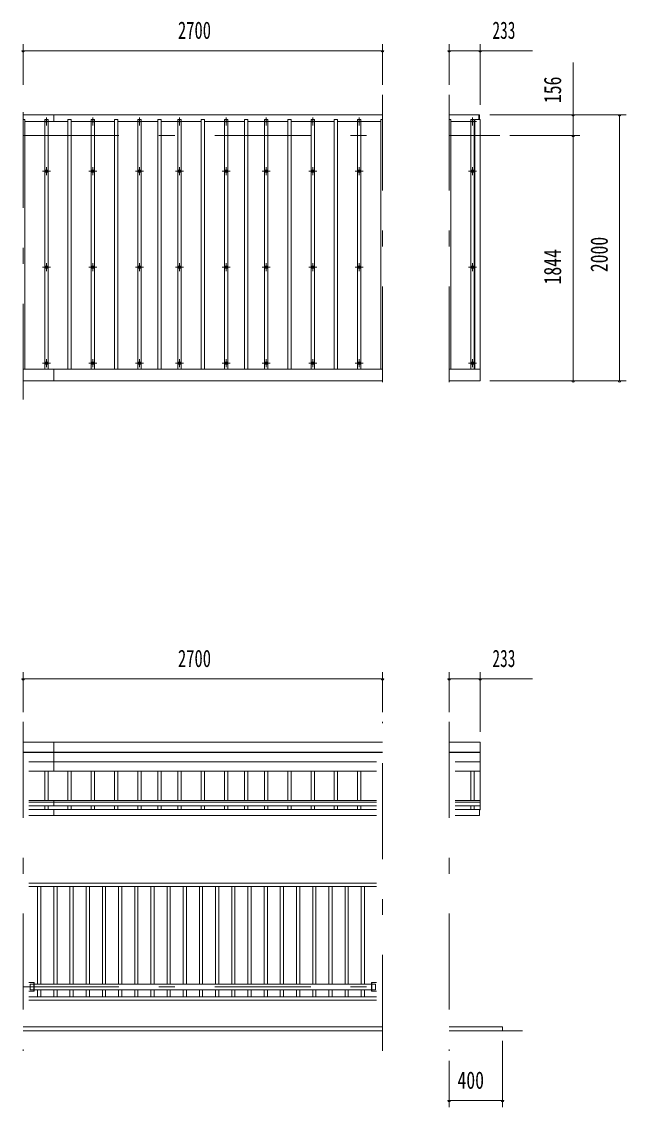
# Model space of a CAD drawing. Units: millimetres, scale not verified. Extents: x -26655 to 26659, y -10500 to 10500.
# Drawn here: x -9128 to -4588, y 1220 to 9377 of the extents above; entities that cross this region are included whole.
import ezdxf
from ezdxf.enums import TextEntityAlignment as Align

# ---------------------------------------------------------------- set-up
doc = ezdxf.new("R2010")
doc.units = ezdxf.units.MM
doc.header["$LTSCALE"] = 60
doc.linetypes.add('USER3', pattern=[24, 12, -5, 2, -5])
for name, color, linetype, lineweight in [('0-2_1-05BOLD', 7, 'Continuous', 18), ('0-3_1-25CENTER', 3, 'USER3', 18), ('0-4_1-45THIN', 4, 'Continuous', 18), ('0-5_1-55DIM', 3, 'Continuous', 18)]:
    doc.layers.add(name, color=color, linetype=linetype, lineweight=lineweight)
doc.styles.add('ＭＳ ゴシック', font='')
doc.styles.get('ＭＳ ゴシック').set_extended_font_data('MS Gothic')

msp = doc.modelspace()

# ---------------------------------------------------------------- linework, layer by layer
at = {"layer": '0-2_1-05BOLD'}
for p, q in [((-6417.91, 8677.67), (-9117.91, 8677.67)), ((-8887.91, 8677.67), (-8887.91, 8626.18)), ((-5689.91, 8677.67), (-5917.91, 8677.67)), ((-5694.91, 8677.67), (-5694.91, 8641.19)), ((-5689.91, 8641.19), (-5689.91, 8677.67)), ((-9117.92, 6765.11), (-6417.91, 6765.11)), ((-8887.91, 6765.11), (-8887.91, 6677.67)), ((-5917.91, 6765.11), (-5684.91, 6765.11)), ((-6417.91, 6677.67), (-9117.92, 6677.67)), ((-6417.91, 3963.67), (-9117.91, 3963.67)), ((-8887.91, 3963.67), (-8887.91, 3745.48)), ((-9117.91, 3888.53), (-6417.91, 3888.53)), ((-6417.91, 3884.46), (-9117.91, 3884.46)), ((-5917.91, 3888.53), (-5684.91, 3888.53)), ((-5684.91, 3884.46), (-5917.91, 3884.46)), ((-9073.36, 3814.97), (-6462.46, 3814.97)), ((-5873.36, 3814.97), (-5684.91, 3814.97)), ((-6462.46, 3745.48), (-9073.36, 3745.48)), ((-5684.91, 3745.48), (-5873.36, 3745.48)), ((-9073.36, 3523.86), (-6462.46, 3523.86)), ((-6462.46, 3513.43), (-9073.36, 3513.43)), ((-8887.91, 3523.86), (-8887.91, 3483.82)), ((-5873.36, 3523.86), (-5684.91, 3523.86)), ((-5684.91, 3513.43), (-5873.36, 3513.43)), ((-9073.36, 3483.82), (-6462.46, 3483.82)), ((-6462.46, 3457.49), (-9073.36, 3457.49)), ((-8887.91, 3457.49), (-8887.91, 3412.49)), ((-5873.36, 3483.82), (-5684.91, 3483.82)), ((-5689.91, 3454.91), (-5684.91, 3454.91)), ((-9073.36, 3412.49), (-6462.46, 3412.49)), ((-9073.36, 2904.67), (-6462.46, 2904.67)), ((-6462.46, 2879.67), (-9073.36, 2879.67)), ((-9036.56, 2091.67), (-9036.56, 2157.67)), ((-9033.36, 2146.02), (-6502.45, 2146.02)), ((-6502.45, 2157.67), (-6502.45, 2091.67)), ((-6502.45, 2157.67), (-6462.45, 2157.67)), ((-6499.26, 2091.67), (-6499.26, 2157.67)), ((-9073.36, 2049.67), (-6462.46, 2049.67)), ((-9036.56, 2103.32), (-9065.41, 2103.32)), ((-6502.45, 2103.32), (-9033.36, 2103.32)), ((-6502.45, 2091.67), (-6462.45, 2091.67)), ((-6462.46, 2024.67), (-9073.36, 2024.67)), ((-9117.91, 1824.67), (-6417.91, 1824.67)), ((-6417.91, 1794.67), (-9117.91, 1794.67)), ((-5367.91, 1794.67), (-5917.91, 1794.67))]:
    msp.add_line(p, q, dxfattribs=at)
for points in [[(-5684.91, 8641.19), (-5684.91, 6677.67), (-5917.91, 6677.67)], [(-5724.91, 6765.11), (-5724.91, 8641.19), (-5684.91, 8641.19)], [(-5684.91, 3454.91), (-5684.91, 3963.67), (-5917.91, 3963.67)], [(-5873.36, 3412.49), (-5689.91, 3412.49), (-5689.91, 3457.49), (-5873.36, 3457.49)], [(-9073.35, 2157.67), (-9033.36, 2157.67), (-9033.36, 2091.67), (-9073.35, 2091.67)], [(-9065.41, 2103.32), (-9065.41, 2146.02), (-9036.56, 2146.02)], [(-6499.26, 2146.02), (-6470.41, 2146.02), (-6470.41, 2103.32), (-6499.26, 2103.32)], [(-5917.91, 1824.67), (-5517.91, 1824.67), (-5517.91, 1794.67)]]:
    msp.add_lwpolyline(points, dxfattribs=at)
for centre in [(-8942.91, 8254.17), (-8592.91, 8254.17), (-8242.91, 8254.17), (-7942.91, 8254.17), (-7592.91, 8254.17), (-7292.91, 8254.17), (-6942.91, 8254.17), (-6592.91, 8254.17), (-5742.9, 8254.17), (-8942.91, 7532.51), (-8592.91, 7532.51), (-8242.91, 7532.51), (-7942.91, 7532.51), (-7592.91, 7532.51), (-7292.91, 7532.51), (-6942.91, 7532.51), (-6592.91, 7532.51), (-5742.9, 7532.51), (-8942.91, 6810.85), (-8592.91, 6810.85), (-8242.91, 6810.85), (-7942.91, 6810.85), (-7592.91, 6810.85), (-7292.91, 6810.85), (-6942.91, 6810.85), (-6592.91, 6810.85), (-5742.9, 6810.85)]:
    msp.add_circle(centre, 10, dxfattribs=at)
for centre, start, end in [((-8942.91, 8616.22), 46.39838, 133.60162), ((-8942.91, 8637.22), 226.3961, 313.6039), ((-8592.91, 8616.22), 46.39838, 133.60162), ((-8592.91, 8637.22), 226.3961, 313.6039), ((-8242.91, 8616.22), 46.39838, 133.60162), ((-8242.91, 8637.22), 226.3961, 313.6039), ((-7942.91, 8616.22), 46.39838, 133.60162), ((-7942.91, 8637.22), 226.3961, 313.6039), ((-7592.91, 8616.22), 46.39838, 133.60162), ((-7592.91, 8637.22), 226.3961, 313.6039), ((-7292.91, 8616.22), 46.39838, 133.60162), ((-7292.91, 8637.22), 226.3961, 313.6039), ((-6942.91, 8616.22), 46.39838, 133.60162), ((-6942.91, 8637.22), 226.3961, 313.6039), ((-6592.91, 8616.22), 46.39838, 133.60162), ((-6592.91, 8637.22), 226.3961, 313.6039), ((-5742.9, 8616.22), 46.39838, 133.60162), ((-5742.9, 8637.22), 226.3961, 313.6039)]:
    msp.add_arc(centre, 14.5, start, end, dxfattribs=at)
at = {"layer": '0-3_1-25CENTER'}
for p, q in [((-9117.91, 6537.67), (-9117.91, 8827.67)), ((-6417.91, 8827.67), (-6417.91, 6537.67)), ((-5917.91, 8827.67), (-5917.91, 6537.67)), ((-8942.91, 8596.72), (-8942.91, 8656.72)), ((-8592.91, 8656.72), (-8592.91, 8596.72)), ((-8242.91, 8596.72), (-8242.91, 8656.72)), ((-7942.91, 8656.72), (-7942.91, 8596.72)), ((-7592.91, 8656.72), (-7592.91, 8596.72)), ((-7292.91, 8656.72), (-7292.91, 8596.72)), ((-6942.91, 8596.72), (-6942.91, 8656.72)), ((-6592.91, 8656.72), (-6592.91, 8596.72)), ((-5742.9, 8656.72), (-5742.9, 8596.72)), ((-8972.91, 8626.72), (-8912.91, 8626.72)), ((-8562.91, 8626.72), (-8622.91, 8626.72)), ((-8272.91, 8626.72), (-8212.91, 8626.72)), ((-7972.91, 8626.72), (-7912.91, 8626.72)), ((-7562.91, 8626.72), (-7622.91, 8626.72)), ((-7262.91, 8626.72), (-7322.91, 8626.72)), ((-6972.91, 8626.72), (-6912.91, 8626.72)), ((-6562.91, 8626.72), (-6622.91, 8626.72)), ((-5712.9, 8626.72), (-5772.91, 8626.72)), ((-9117.91, 8521.68), (-6417.91, 8521.68)), ((-5917.91, 8521.68), (-5537.91, 8521.68)), ((-8912.91, 8254.17), (-8972.91, 8254.17)), ((-8942.91, 8224.17), (-8942.91, 8284.17)), ((-8622.91, 8254.17), (-8562.91, 8254.17)), ((-8592.91, 8284.17), (-8592.91, 8224.17)), ((-8212.91, 8254.17), (-8272.91, 8254.17)), ((-8242.91, 8224.17), (-8242.91, 8284.17)), ((-7912.91, 8254.17), (-7972.91, 8254.17)), ((-7942.91, 8224.17), (-7942.91, 8284.17)), ((-7562.91, 8254.17), (-7622.91, 8254.17)), ((-7592.91, 8284.17), (-7592.91, 8224.17)), ((-7262.91, 8254.17), (-7322.91, 8254.17)), ((-7292.91, 8224.17), (-7292.91, 8284.17)), ((-6912.91, 8254.17), (-6972.91, 8254.17)), ((-6942.91, 8224.17), (-6942.91, 8284.17)), ((-6622.91, 8254.17), (-6562.91, 8254.17)), ((-6592.91, 8284.17), (-6592.91, 8224.17)), ((-5712.9, 8254.17), (-5772.91, 8254.17)), ((-5742.9, 8284.17), (-5742.9, 8224.17)), ((-8912.91, 7532.51), (-8972.91, 7532.51)), ((-8942.91, 7562.51), (-8942.91, 7502.51)), ((-8622.91, 7532.51), (-8562.91, 7532.51)), ((-8592.91, 7502.51), (-8592.91, 7562.51)), ((-8272.91, 7532.51), (-8212.91, 7532.51)), ((-8242.91, 7562.51), (-8242.91, 7502.51)), ((-7972.91, 7532.51), (-7912.91, 7532.51)), ((-7942.91, 7502.51), (-7942.91, 7562.51)), ((-7622.91, 7532.51), (-7562.91, 7532.51)), ((-7592.91, 7562.51), (-7592.91, 7502.51)), ((-7262.91, 7532.51), (-7322.91, 7532.51)), ((-7292.91, 7502.51), (-7292.91, 7562.51)), ((-6972.91, 7532.51), (-6912.91, 7532.51)), ((-6942.91, 7562.51), (-6942.91, 7502.51)), ((-6622.91, 7532.51), (-6562.91, 7532.51)), ((-6592.91, 7502.51), (-6592.91, 7562.51)), ((-5772.91, 7532.51), (-5712.9, 7532.51)), ((-5742.9, 7562.51), (-5742.9, 7502.51)), ((-8912.91, 6810.85), (-8972.91, 6810.85)), ((-8942.91, 6840.85), (-8942.91, 6780.85)), ((-8622.91, 6810.85), (-8562.91, 6810.85)), ((-8592.91, 6780.85), (-8592.91, 6840.85)), ((-8212.91, 6810.85), (-8272.91, 6810.85)), ((-8242.91, 6840.85), (-8242.91, 6780.85)), ((-7972.91, 6810.85), (-7912.91, 6810.85)), ((-7942.91, 6780.85), (-7942.91, 6840.85)), ((-7562.91, 6810.85), (-7622.91, 6810.85)), ((-7592.91, 6840.85), (-7592.91, 6780.85)), ((-7262.91, 6810.85), (-7322.91, 6810.85)), ((-7292.91, 6780.85), (-7292.91, 6840.85)), ((-6912.91, 6810.85), (-6972.91, 6810.85)), ((-6942.91, 6840.85), (-6942.91, 6780.85)), ((-6562.91, 6810.85), (-6622.91, 6810.85)), ((-6592.91, 6840.85), (-6592.91, 6780.85)), ((-5712.9, 6810.85), (-5772.91, 6810.85)), ((-5742.9, 6840.85), (-5742.9, 6780.85)), ((-9117.91, 4114.67), (-9117.91, 1644.67)), ((-6417.91, 1644.67), (-6417.91, 4114.67)), ((-5917.91, 4114.67), (-5917.91, 1644.67)), ((-9117.9, 2124.67), (-6417.91, 2124.67))]:
    msp.add_line(p, q, dxfattribs=at)
at = {"layer": '0-4_1-45THIN'}
for p, q in [((-9105.41, 8626.18), (-8955.41, 8626.18)), ((-8955.41, 8641.19), (-8955.41, 6765.11)), ((-8930.41, 8626.18), (-8780.41, 8626.18)), ((-8780.41, 8641.19), (-8780.41, 6765.11)), ((-8755.41, 8626.18), (-8605.41, 8626.18)), ((-8605.41, 8641.19), (-8605.41, 6765.11)), ((-8580.41, 8626.18), (-8430.41, 8626.18)), ((-8430.41, 8641.19), (-8430.41, 6765.11)), ((-8405.41, 8626.18), (-8255.41, 8626.18)), ((-8255.41, 8641.19), (-8255.41, 6765.11)), ((-8230.41, 8626.18), (-8105.41, 8626.18)), ((-8105.41, 8641.19), (-8105.41, 6765.11)), ((-8080.41, 8626.18), (-7955.41, 8626.18)), ((-7955.41, 8641.19), (-7955.41, 6765.11)), ((-7930.41, 8626.18), (-7780.41, 8626.18)), ((-7780.41, 8641.19), (-7780.41, 6765.11)), ((-7755.41, 8626.18), (-7605.41, 8626.18)), ((-7605.41, 8641.19), (-7605.41, 6765.11)), ((-7580.41, 8626.18), (-7455.41, 8626.18)), ((-7455.41, 8641.19), (-7455.41, 6765.11)), ((-7430.41, 8626.18), (-7305.41, 8626.18)), ((-7305.41, 8641.19), (-7305.41, 6765.11)), ((-7280.41, 8626.18), (-7130.41, 8626.18)), ((-7130.41, 8641.19), (-7130.41, 6765.11)), ((-7105.41, 8626.18), (-6955.41, 8626.18)), ((-6955.41, 8641.19), (-6955.41, 6765.11)), ((-6930.41, 8626.18), (-6780.41, 8626.18)), ((-6780.41, 8641.19), (-6780.41, 6765.11)), ((-6755.41, 8626.18), (-6605.41, 8626.18)), ((-6605.41, 8641.19), (-6605.41, 6765.11)), ((-6580.41, 8626.18), (-6430.41, 8626.18)), ((-6430.4, 8641.19), (-6430.4, 6765.11)), ((-6417.91, 8641.19), (-6430.4, 8641.19)), ((-5905.41, 8626.18), (-5755.41, 8626.18)), ((-5755.41, 6765.11), (-5755.41, 8641.19)), ((-5730.4, 8626.18), (-5724.91, 8626.18)), ((-8955.41, 3523.86), (-8955.41, 3745.48)), ((-8930.41, 3745.48), (-8930.41, 3523.86)), ((-8780.41, 3745.48), (-8780.41, 3523.86)), ((-8755.41, 3523.86), (-8755.41, 3745.48)), ((-8605.41, 3523.86), (-8605.41, 3745.48)), ((-8580.41, 3745.48), (-8580.41, 3523.86)), ((-8430.41, 3745.48), (-8430.41, 3523.86)), ((-8405.41, 3523.86), (-8405.41, 3745.48)), ((-8255.41, 3523.86), (-8255.41, 3745.48)), ((-8230.41, 3745.48), (-8230.41, 3523.86)), ((-8105.41, 3745.48), (-8105.41, 3523.86)), ((-8080.41, 3523.86), (-8080.41, 3745.48)), ((-7955.41, 3523.86), (-7955.41, 3745.48)), ((-7930.41, 3745.48), (-7930.41, 3523.86)), ((-7780.41, 3745.48), (-7780.41, 3523.86)), ((-7755.41, 3523.86), (-7755.41, 3745.48)), ((-7605.41, 3523.86), (-7605.41, 3745.48)), ((-7580.41, 3745.48), (-7580.41, 3523.86)), ((-7455.41, 3745.48), (-7455.41, 3523.86)), ((-7430.41, 3523.86), (-7430.41, 3745.48)), ((-7305.41, 3523.86), (-7305.41, 3745.48)), ((-7280.41, 3745.48), (-7280.41, 3523.86)), ((-7130.41, 3745.48), (-7130.41, 3523.86)), ((-7105.41, 3523.86), (-7105.41, 3745.48)), ((-6955.41, 3523.86), (-6955.41, 3745.48)), ((-6930.41, 3745.48), (-6930.41, 3523.86)), ((-6780.41, 3745.48), (-6780.41, 3523.86)), ((-6755.41, 3523.86), (-6755.41, 3745.48)), ((-6605.41, 3523.86), (-6605.41, 3745.48)), ((-6580.41, 3745.48), (-6580.41, 3523.86)), ((-5755.41, 3523.86), (-5755.41, 3745.48)), ((-5730.41, 3745.48), (-5730.41, 3523.86)), ((-8955.41, 3457.49), (-8955.41, 3483.82)), ((-8930.41, 3483.82), (-8930.41, 3457.49)), ((-8780.41, 3483.82), (-8780.41, 3457.49)), ((-8755.41, 3457.49), (-8755.41, 3483.82)), ((-8605.41, 3457.49), (-8605.41, 3483.82)), ((-8580.41, 3483.82), (-8580.41, 3457.49)), ((-8430.41, 3483.82), (-8430.41, 3457.49)), ((-8405.41, 3457.49), (-8405.41, 3483.82)), ((-8255.41, 3457.49), (-8255.41, 3483.82)), ((-8230.41, 3483.82), (-8230.41, 3457.49)), ((-8105.41, 3483.82), (-8105.41, 3457.49)), ((-8080.41, 3457.49), (-8080.41, 3483.82)), ((-7955.41, 3457.49), (-7955.41, 3483.82)), ((-7930.41, 3483.82), (-7930.41, 3457.49)), ((-7780.41, 3483.82), (-7780.41, 3457.49)), ((-7755.41, 3457.49), (-7755.41, 3483.82)), ((-7605.41, 3457.49), (-7605.41, 3483.82)), ((-7580.41, 3483.82), (-7580.41, 3457.49)), ((-7455.41, 3483.82), (-7455.41, 3457.49)), ((-7430.41, 3457.49), (-7430.41, 3483.82)), ((-7305.41, 3457.49), (-7305.41, 3483.82)), ((-7280.41, 3483.82), (-7280.41, 3457.49)), ((-7130.41, 3483.82), (-7130.41, 3457.49)), ((-7105.41, 3457.49), (-7105.41, 3483.82)), ((-6955.41, 3457.49), (-6955.41, 3483.82)), ((-6930.41, 3483.82), (-6930.41, 3457.49)), ((-6780.41, 3483.82), (-6780.41, 3457.49)), ((-6755.41, 3457.49), (-6755.41, 3483.82)), ((-6605.41, 3483.82), (-6605.41, 3457.49)), ((-6580.41, 3457.49), (-6580.41, 3483.82)), ((-5755.41, 3457.49), (-5755.41, 3483.82)), ((-5730.41, 3483.82), (-5730.41, 3457.49)), ((-9008.41, 2879.67), (-9008.41, 2146.02)), ((-8984.41, 2146.02), (-8984.41, 2879.67)), ((-8886.91, 2146.02), (-8886.91, 2879.67)), ((-8862.91, 2879.67), (-8862.91, 2146.02)), ((-8765.41, 2879.67), (-8765.41, 2146.02)), ((-8741.41, 2146.02), (-8741.41, 2879.67)), ((-8643.91, 2146.02), (-8643.91, 2879.67)), ((-8619.91, 2879.67), (-8619.91, 2146.02)), ((-8522.41, 2879.67), (-8522.41, 2146.02)), ((-8498.41, 2146.02), (-8498.41, 2879.67)), ((-8400.91, 2146.02), (-8400.91, 2879.67)), ((-8376.91, 2879.67), (-8376.91, 2146.02)), ((-8279.41, 2879.67), (-8279.41, 2146.02)), ((-8255.41, 2146.02), (-8255.41, 2879.67)), ((-8157.91, 2146.02), (-8157.91, 2879.67)), ((-8133.91, 2879.67), (-8133.91, 2146.02)), ((-8036.41, 2879.67), (-8036.41, 2146.02)), ((-8012.41, 2146.02), (-8012.41, 2879.67)), ((-7914.91, 2146.02), (-7914.91, 2879.67)), ((-7890.91, 2879.67), (-7890.91, 2146.02)), ((-7793.41, 2879.67), (-7793.41, 2146.02)), ((-7769.41, 2146.02), (-7769.41, 2879.67)), ((-7671.91, 2146.02), (-7671.91, 2879.67)), ((-7647.91, 2879.67), (-7647.91, 2146.02)), ((-7550.41, 2879.67), (-7550.41, 2146.02)), ((-7526.41, 2146.02), (-7526.41, 2879.67)), ((-7428.91, 2146.02), (-7428.91, 2879.67)), ((-7404.91, 2879.67), (-7404.91, 2146.02)), ((-7307.41, 2879.67), (-7307.41, 2146.02)), ((-7283.41, 2146.02), (-7283.41, 2879.67)), ((-7185.91, 2146.02), (-7185.91, 2879.67)), ((-7161.91, 2879.67), (-7161.91, 2146.02)), ((-7064.41, 2879.67), (-7064.41, 2146.02)), ((-7040.41, 2146.02), (-7040.41, 2879.67)), ((-6942.91, 2146.02), (-6942.91, 2879.67)), ((-6918.91, 2879.67), (-6918.91, 2146.02)), ((-6821.41, 2879.67), (-6821.41, 2146.02)), ((-6797.41, 2146.02), (-6797.41, 2879.67)), ((-6699.91, 2146.02), (-6699.91, 2879.67)), ((-6675.91, 2879.67), (-6675.91, 2146.02)), ((-6578.41, 2879.67), (-6578.41, 2146.02)), ((-6554.41, 2146.02), (-6554.41, 2879.67)), ((-9008.41, 2103.32), (-9008.41, 2049.67)), ((-8984.41, 2049.67), (-8984.41, 2103.32)), ((-8886.91, 2049.67), (-8886.91, 2103.32)), ((-8862.91, 2103.32), (-8862.91, 2049.67)), ((-8765.41, 2103.32), (-8765.41, 2049.67)), ((-8741.41, 2049.67), (-8741.41, 2103.32)), ((-8643.91, 2049.67), (-8643.91, 2103.32)), ((-8619.91, 2103.32), (-8619.91, 2049.67)), ((-8522.41, 2103.32), (-8522.41, 2049.67)), ((-8498.41, 2049.67), (-8498.41, 2103.32)), ((-8400.91, 2049.67), (-8400.91, 2103.32)), ((-8376.91, 2103.32), (-8376.91, 2049.67)), ((-8279.41, 2103.32), (-8279.41, 2049.67)), ((-8255.41, 2049.67), (-8255.41, 2103.32)), ((-8157.91, 2049.67), (-8157.91, 2103.32)), ((-8133.91, 2103.32), (-8133.91, 2049.67)), ((-8036.41, 2103.32), (-8036.41, 2049.67)), ((-8012.41, 2049.67), (-8012.41, 2103.32)), ((-7914.91, 2049.67), (-7914.91, 2103.32)), ((-7890.91, 2103.32), (-7890.91, 2049.67)), ((-7793.41, 2103.32), (-7793.41, 2049.67)), ((-7769.41, 2049.67), (-7769.41, 2103.32)), ((-7671.91, 2049.67), (-7671.91, 2103.32)), ((-7647.91, 2103.32), (-7647.91, 2049.67)), ((-7550.41, 2103.32), (-7550.41, 2049.67)), ((-7526.41, 2049.67), (-7526.41, 2103.32)), ((-7428.91, 2049.67), (-7428.91, 2103.32)), ((-7404.91, 2103.32), (-7404.91, 2049.67)), ((-7307.41, 2103.32), (-7307.41, 2049.67)), ((-7283.41, 2049.67), (-7283.41, 2103.32)), ((-7185.91, 2049.67), (-7185.91, 2103.32)), ((-7161.91, 2103.32), (-7161.91, 2049.67)), ((-7064.41, 2103.32), (-7064.41, 2049.67)), ((-7040.41, 2049.67), (-7040.41, 2103.32)), ((-6942.91, 2049.67), (-6942.91, 2103.32)), ((-6918.91, 2103.32), (-6918.91, 2049.67)), ((-6821.41, 2103.32), (-6821.41, 2049.67)), ((-6797.41, 2049.67), (-6797.41, 2103.32)), ((-6699.91, 2049.67), (-6699.91, 2103.32)), ((-6675.91, 2103.32), (-6675.91, 2049.67)), ((-6578.41, 2103.32), (-6578.41, 2049.67)), ((-6554.41, 2049.67), (-6554.41, 2103.32))]:
    msp.add_line(p, q, dxfattribs=at)
for points in [[(-9105.41, 6765.11), (-9105.41, 8641.19), (-9117.91, 8641.19)], [(-8930.41, 6765.11), (-8930.41, 8641.19), (-8955.41, 8641.19)], [(-8755.41, 6765.11), (-8755.41, 8641.19), (-8780.41, 8641.19)], [(-8580.41, 6765.11), (-8580.41, 8641.19), (-8605.41, 8641.19)], [(-8405.41, 6765.11), (-8405.41, 8641.19), (-8430.41, 8641.19)], [(-8230.41, 6765.11), (-8230.41, 8641.19), (-8255.41, 8641.19)], [(-8080.41, 6765.11), (-8080.41, 8641.19), (-8105.41, 8641.19)], [(-7930.41, 6765.11), (-7930.41, 8641.19), (-7955.41, 8641.19)], [(-7755.41, 6765.11), (-7755.41, 8641.19), (-7780.41, 8641.19)], [(-7580.41, 6765.11), (-7580.41, 8641.19), (-7605.41, 8641.19)], [(-7430.41, 6765.11), (-7430.41, 8641.19), (-7455.41, 8641.19)], [(-7280.41, 6765.11), (-7280.41, 8641.19), (-7305.41, 8641.19)], [(-7105.41, 6765.11), (-7105.41, 8641.19), (-7130.41, 8641.19)], [(-6930.41, 6765.11), (-6930.41, 8641.19), (-6955.41, 8641.19)], [(-6755.41, 6765.11), (-6755.41, 8641.19), (-6780.41, 8641.19)], [(-6580.41, 6765.11), (-6580.41, 8641.19), (-6605.41, 8641.19)], [(-5905.41, 6765.11), (-5905.41, 8641.19), (-5917.91, 8641.19)], [(-5755.41, 8641.19), (-5730.4, 8641.19), (-5730.4, 6765.11)]]:
    msp.add_lwpolyline(points, dxfattribs=at)
at = {"layer": '0-5_1-55DIM'}
for p, q in [((-9107.91, 9158.67), (-9127.91, 9158.67)), ((-9117.91, 8902.68), (-9117.91, 9208.67)), ((-9117.91, 9158.67), (-6417.91, 9158.67)), ((-9117.91, 9158.67), (-6417.91, 9158.67)), ((-6407.91, 9158.67), (-6427.91, 9158.67)), ((-6417.91, 9208.67), (-6417.91, 8902.68)), ((-5907.91, 9158.67), (-5927.91, 9158.67)), ((-5917.91, 9208.67), (-5917.91, 8902.68)), ((-5917.91, 9158.67), (-5684.91, 9158.67)), ((-5292.41, 9158.67), (-5917.91, 9158.67)), ((-5674.91, 9158.67), (-5694.91, 9158.67)), ((-5684.91, 8752.68), (-5684.91, 9208.67)), ((-4987.91, 6677.67), (-4987.91, 9070.17)), ((-4587.91, 8677.67), (-5612.91, 8677.67)), ((-4977.91, 8677.67), (-4997.91, 8677.67)), ((-4987.91, 8521.68), (-4987.91, 8677.67)), ((-4627.91, 8677.67), (-4647.91, 8677.67)), ((-4637.91, 6677.67), (-4637.91, 8677.67)), ((-4637.91, 6677.67), (-4637.91, 8677.67)), ((-5462.91, 8521.68), (-4937.91, 8521.68)), ((-4977.91, 8521.67), (-4997.91, 8521.67)), ((-4987.91, 6677.67), (-4987.91, 8521.68)), ((-5612.91, 6677.67), (-4587.91, 6677.67)), ((-4977.91, 6677.67), (-4997.91, 6677.67)), ((-4627.91, 6677.67), (-4647.91, 6677.67)), ((-9117.91, 4488.67), (-9117.91, 4189.67)), ((-6417.91, 4189.67), (-6417.91, 4488.67)), ((-5917.91, 4189.67), (-5917.91, 4488.67)), ((-5684.91, 4488.67), (-5684.91, 4039.67)), ((-9107.91, 4438.67), (-9127.91, 4438.67)), ((-9117.91, 4438.67), (-6417.91, 4438.67)), ((-6417.91, 4438.67), (-9117.91, 4438.67)), ((-6407.91, 4438.67), (-6427.91, 4438.67)), ((-5907.91, 4438.67), (-5927.91, 4438.67)), ((-5917.91, 4438.67), (-5684.91, 4438.67)), ((-5917.91, 4438.67), (-5292.41, 4438.67)), ((-5674.91, 4438.67), (-5694.91, 4438.67)), ((-5517.91, 1219.67), (-5517.91, 1719.67)), ((-5917.91, 1569.67), (-5917.91, 1219.67)), ((-5907.91, 1269.67), (-5927.91, 1269.67)), ((-5917.91, 1269.67), (-5517.91, 1269.67)), ((-5917.91, 1269.67), (-5517.91, 1269.67)), ((-5507.91, 1269.67), (-5527.91, 1269.67))]:
    msp.add_line(p, q, dxfattribs=at)
for centre in [(-9117.91, 9158.67), (-6417.91, 9158.67), (-5917.91, 9158.67), (-5684.91, 9158.67), (-4987.91, 8677.67), (-4637.91, 8677.67), (-4987.91, 8521.67), (-4987.91, 6677.67), (-4637.91, 6677.67), (-9117.91, 4438.67), (-6417.91, 4438.67), (-5917.91, 4438.67), (-5684.91, 4438.67), (-5917.91, 1269.67), (-5517.91, 1269.67)]:
    msp.add_arc(centre, 10, 180, 0, dxfattribs=at)

# ---------------------------------------------------------------- texts
at = {"layer": '0-5_1-55DIM', "color": 7, "style": 'ＭＳ ゴシック'}
for s, width, p in [('2700', 0.7, (-7954.51, 9208.67)), ('233', 0.65, (-5593.08, 9208.67)), ('2700', 0.7, (-7954.51, 4488.67)), ('233', 0.65, (-5593.08, 4488.67)), ('400', 0.75, (-5855.53, 1319.67))]:
    msp.add_text(s, height=130.2, dxfattribs=dict(at, width=width)).set_placement(p, align=Align.BOTTOM_LEFT)
at = {"layer": '0-5_1-55DIM', "color": 7, "style": 'ＭＳ ゴシック', "width": 0.75}
for s, p in [('156', (-5037.91, 8765.03)), ('2000', (-4687.91, 7494.64)), ('1844', (-5037.91, 7402.12))]:
    msp.add_text(s, height=130.2, rotation=90, dxfattribs=at).set_placement(p, align=Align.BOTTOM_LEFT)

doc.saveas('drawing.dxf')
